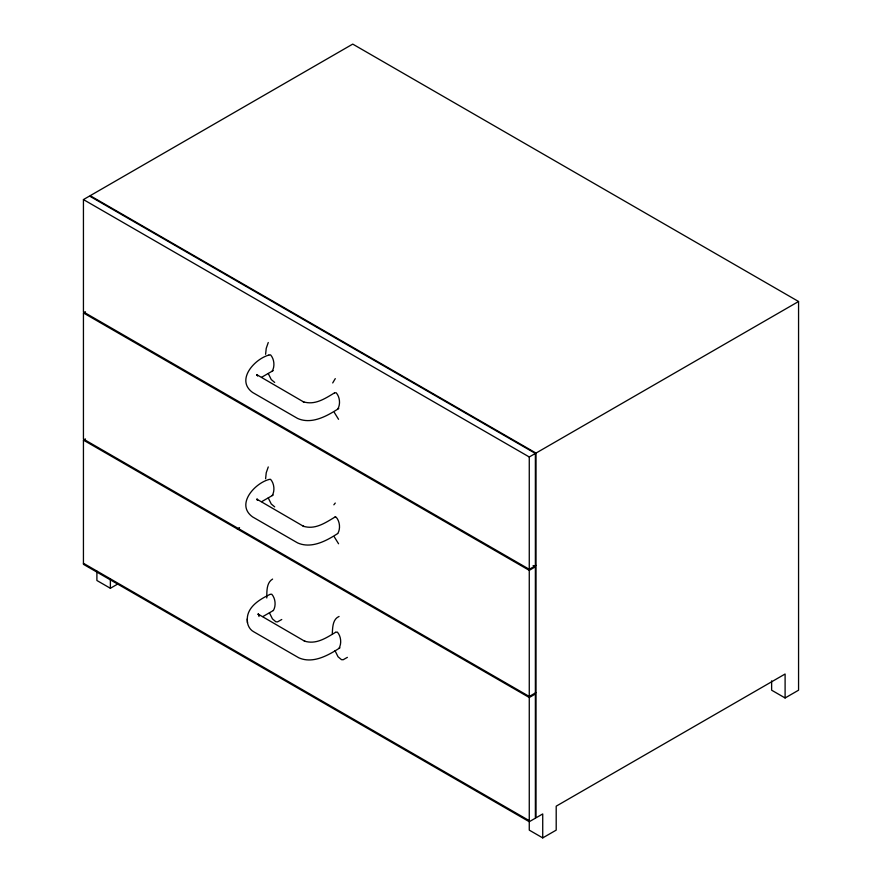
<?xml version="1.0" encoding="UTF-8"?>
<svg xmlns="http://www.w3.org/2000/svg" width="882" height="882" viewBox="0 0 882 882"><rect width="100%" height="100%" fill="white"/><g stroke="black" fill="none" stroke-linecap="round" stroke-linejoin="round"><path stroke-width="1.32" d="M265.603 354.288L266.232 348.346L268.26 342.503M265.603 478.739L266.232 472.785L268.26 466.942M332.293 633.618C332.657 627.631 332.558 619.241 339.063 616.452M247.335 620.498C246.365 607.301 259.694 599.286 269.936 594.446M332.701 382.942L335.27 378.621M272.196 371.168C275.03 366.35 274.28 359.018 270.554 354.862L268.911 355.016M272.196 495.607C275.03 490.8 274.28 483.457 270.554 479.301L268.911 479.455M337.795 409.039C340.628 404.232 339.879 396.889 336.152 392.733L334.521 392.887M273.376 610.509C276.209 605.691 275.46 598.36 271.733 594.203L270.101 594.358M337.795 533.489C340.628 528.671 339.879 521.339 336.152 517.172L334.521 517.337M338.975 648.38C341.808 643.573 341.058 636.231 337.343 632.074L335.7 632.229M333.859 504.813L335.27 503.06M536.002 565.406L529.266 569.298L83.437 311.897L83.437 199.575L89.545 196.058L535.374 453.447L535.374 565.77M536.002 692.579L529.266 696.471L83.437 439.071L83.437 312.945L85.466 311.776M83.437 440.118L529.266 697.508L535.374 693.991L535.374 818.198L529.266 821.715L83.437 564.326L83.437 440.118L85.466 438.938M268.756 355.115C254.534 359.084 235.483 380.065 252.583 392.457L297.631 418.465C311.787 424.738 327.101 415.984 338.776 408.476M261.745 377.198L273.177 370.605M334.355 392.986C324.466 398.94 314.731 405.422 303.132 401.74L303.849 402.071L256.949 374.784L257.577 375.754L257.037 374.574L257.511 375.798M268.756 479.554C254.534 483.523 235.483 504.515 252.583 516.907L297.631 542.915C311.324 548.99 326.285 540.953 337.63 533.577M96.899 571.183L96.899 580.499L110.371 588.272L118.221 583.741M261.745 501.637L273.177 495.045M237.291 528.946L239.54 527.645M335.491 516.764C325.204 522.861 315.183 530.016 303.132 526.179L303.849 526.51L256.949 499.223L257.577 500.193L257.037 499.025L257.511 500.237M272.593 579.077C266.32 582.759 266.882 591.613 266.783 597.974M83.437 199.575L529.266 456.975L535.374 453.447M798.563 301.501L352.734 44.1L90.173 195.694L536.002 453.083L798.563 301.501L798.563 690.198L785.101 697.971L771.629 690.198L771.629 680.882M262.924 616.54L273.211 610.598M281.766 619.495L277.565 621.865L275.868 621.788L272.439 618.899L269.44 612.836M335.535 632.328C325.645 638.281 315.91 644.764 304.312 641.071L305.029 641.401L258.139 614.126L258.757 615.096L258.217 613.916L258.702 615.14M339.956 647.818C328.28 655.326 312.967 664.08 298.811 657.807L253.773 631.799C249.165 629.406 246.949 624.026 247.236 619.01M347.376 657.366L343.175 659.736L341.477 659.659L338.038 656.77L335.039 650.707M83.437 312.945L529.266 570.345L535.374 566.817L535.374 692.943M529.266 697.508L529.266 830.127L542.728 837.9L556.2 830.127L556.2 806.17L785.101 674.013L785.101 697.971M529.266 820.668L83.437 563.278M274.688 382.446L271.248 379.558L268.26 373.494M533.125 565.527L535.374 566.817M274.688 506.885L271.248 503.997L268.26 497.933M338.556 419.314L334.333 412.489M338.556 543.764L334.333 536.94M258.911 615.283L258.988 616.518M247.401 621.369L247.5 622.857M542.728 837.9L542.728 813.943L536.002 817.834L536.002 453.083M529.266 456.975L529.266 569.298M529.266 570.345L529.266 696.471M110.371 578.956L110.371 588.272"/></g></svg>
